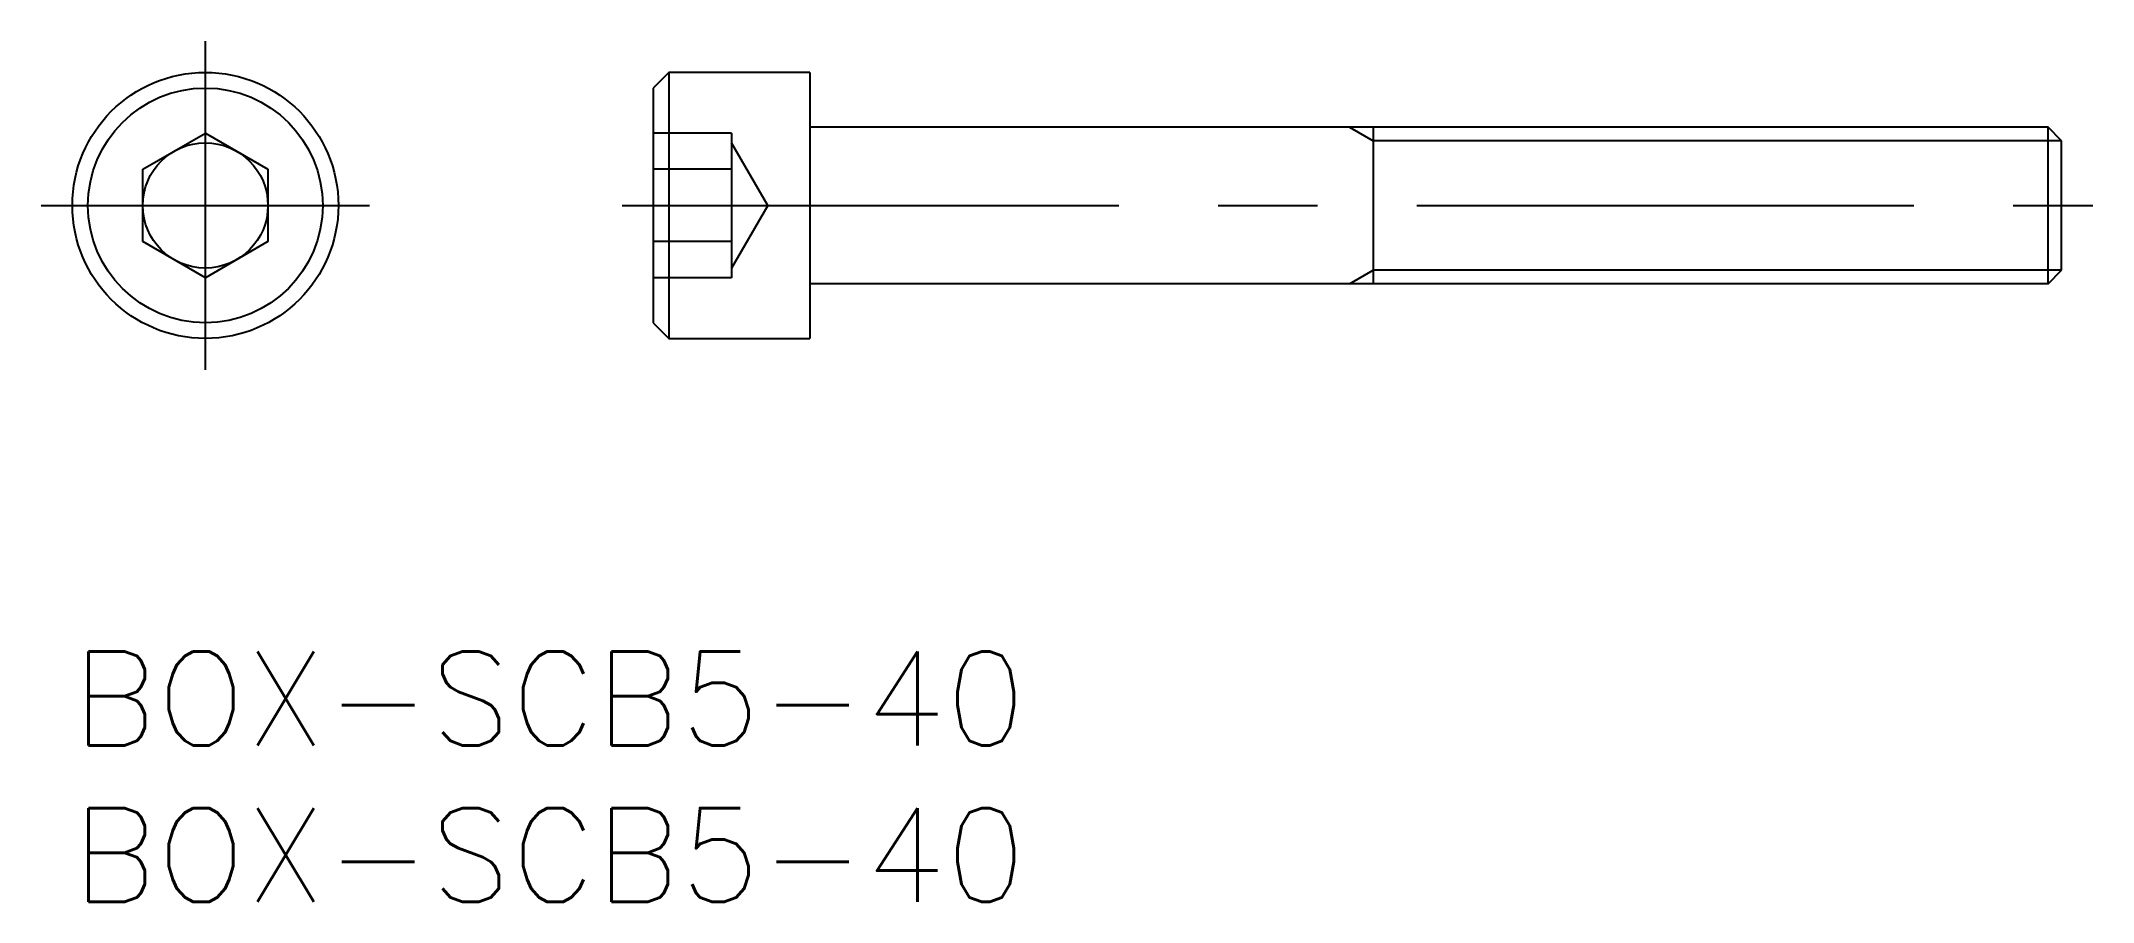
# Model space of a CAD drawing. Extents: x -1 to 64.6, y -8 to 19.5.
import ezdxf

# ---------------------------------------------------------------- set-up
doc = ezdxf.new("R2010")
doc.units = 0
doc.header["$LTSCALE"] = 0.5
doc.linetypes.add('CENTER', pattern=[50.8, 31.75, -6.35, 6.35, -6.35])
doc.linetypes.add('DASHED', pattern=[19.05, 12.7, -6.35])
for name, color, linetype in [('MSM_CENTER', 1, 'CENTER'), ('MSM_CONTINUOUS', 7, 'CONTINUOUS'), ('MSM_DASHED', 4, 'DASHED'), ('MSM_NARROW', 5, 'CONTINUOUS'), ('MSM_PART_NUMBER', 7, 'CONTINUOUS')]:
    doc.layers.add(name, color=color, linetype=linetype)
doc.styles.get("Standard").update_dxf_attribs({"font": 'txt.shx', "height": 1, "bigfont": 'bigfont.shx'})

# ---------------------------------------------------------------- blocks, each defined once
blk = doc.blocks.new('*U10')
at = {"layer": 'MSM_PART_NUMBER'}
blk.add_text('BOX-SCB5-40', height=3, dxfattribs=at).set_placement((0, -3))
blk = doc.blocks.new('*U11')
at = {"layer": 'MSM_PART_NUMBER'}
blk.add_text('BOX-SCB5-40', height=3, dxfattribs=at).set_placement((0, -8))

msp = doc.modelspace()

# ---------------------------------------------------------------- linework, layer by layer
at = {"layer": 'MSM_CENTER'}
for p, q in [((4.25, 9), (4.25, 19.5)), ((-1, 14.25), (9.5, 14.25)), ((17.563, 14.25), (64.563, 14.25))]:
    msp.add_line(p, q, dxfattribs=at)
at = {"layer": 'MSM_CONTINUOUS'}
for p, q in [((19.063, 18.5), (18.563, 18)), ((23.563, 18.5), (19.063, 18.5)), ((19.063, 18.5), (19.063, 10)), ((23.563, 18.5), (23.563, 10)), ((18.563, 18), (18.563, 10.5)), ((2.25, 15.405), (4.25, 16.559)), ((4.25, 16.559), (6.25, 15.405)), ((63.13, 16.75), (23.563, 16.75)), ((41.563, 16.75), (41.563, 11.75)), ((63.13, 11.75), (63.13, 16.75)), ((63.563, 16.317), (63.13, 16.75)), ((63.563, 12.183), (63.563, 16.317)), ((2.25, 13.095), (2.25, 15.405)), ((6.25, 15.405), (6.25, 13.095)), ((4.25, 11.941), (2.25, 13.095)), ((6.25, 13.095), (4.25, 11.941)), ((63.13, 11.75), (63.563, 12.183)), ((63.13, 11.75), (23.563, 11.75)), ((18.563, 10.5), (19.063, 10)), ((19.063, 10), (23.563, 10))]:
    msp.add_line(p, q, dxfattribs=at)
for radius in [4.25, 3.75, 2]:
    msp.add_circle((4.25, 14.25), radius, dxfattribs=at)
at = {"layer": 'MSM_DASHED'}
for p, q in [((21.063, 16.559), (18.563, 16.559)), ((21.063, 16.559), (21.063, 11.941)), ((22.218, 14.25), (21.063, 16.25)), ((21.063, 15.405), (18.563, 15.405)), ((22.218, 14.25), (21.063, 12.25)), ((21.063, 13.095), (18.563, 13.095)), ((21.063, 11.941), (18.563, 11.941))]:
    msp.add_line(p, q, dxfattribs=at)
at = {"layer": 'MSM_NARROW'}
for p, q in [((40.813, 16.75), (41.563, 16.317)), ((63.563, 16.317), (41.563, 16.317)), ((40.813, 11.75), (41.563, 12.183)), ((63.563, 12.183), (41.563, 12.183))]:
    msp.add_line(p, q, dxfattribs=at)

# ---------------------------------------------------------------- block references
at = {"layer": 'MSM_CONTINUOUS'}
for name in ['*U10', '*U11']:
    msp.add_blockref(name, (0, 0), dxfattribs=at)

doc.saveas('drawing.dxf')
